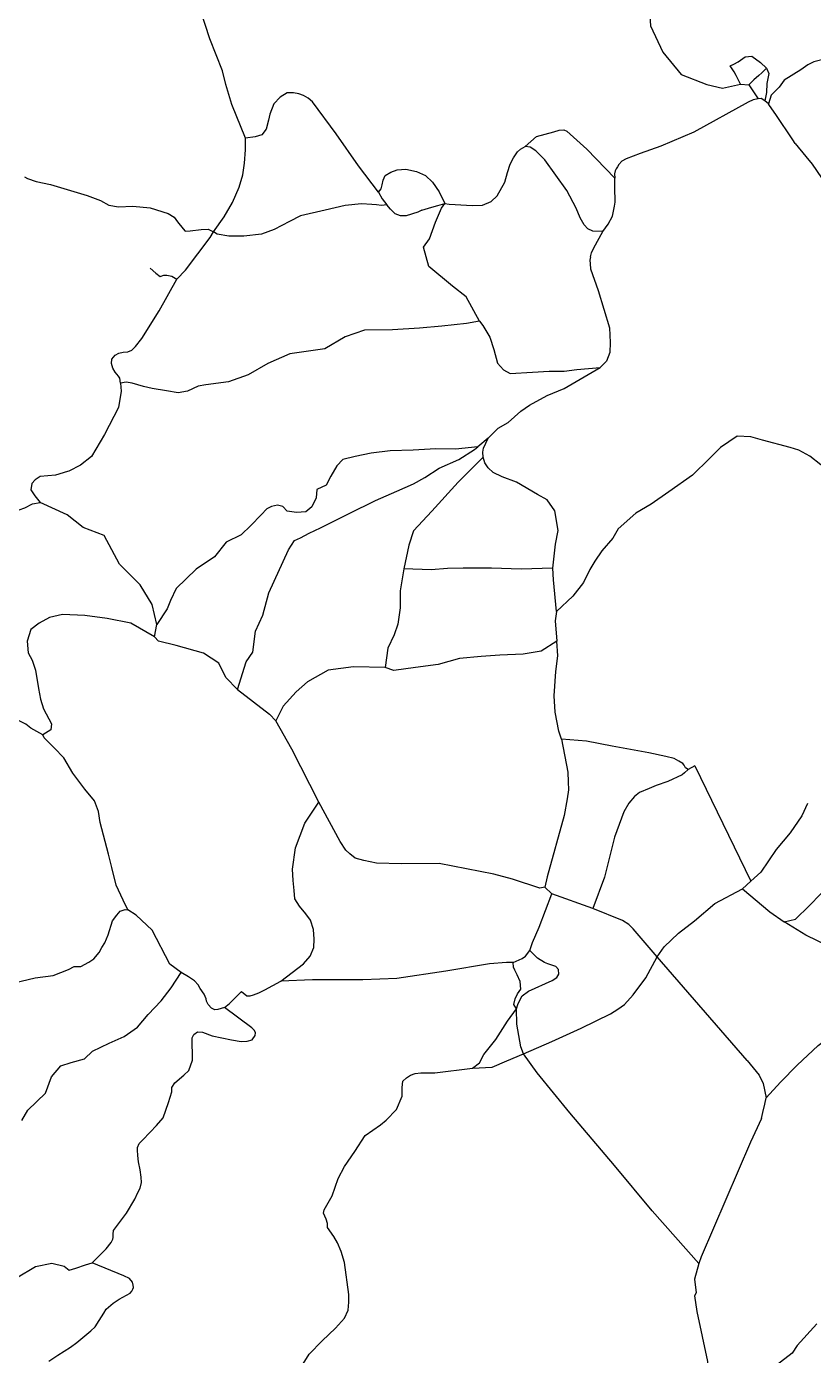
# Model space of a CAD drawing. Header units: inches. Extents: x 2740922 to 2751091, y 1249500 to 1259683.
# Drawn here: x 2742090 to 2743160, y 1254958 to 1256763 of the extents above; entities that cross this region are included whole.
import ezdxf

# ---------------------------------------------------------------- set-up
doc = ezdxf.new("R2010")
doc.units = ezdxf.units.IN
doc.header["$MEASUREMENT"] = 0

msp = doc.modelspace()

# ---------------------------------------------------------------- linework, layer by layer
for points in [[(2742922.5, 1257057), (2742909.7, 1257028.3), (2742909.4, 1256956.6), (2742916.5, 1256934.2), (2742920.8, 1256915.6), (2742921.3, 1256896.2), (2742919.8, 1256876.8), (2742913.5, 1256868.3), (2742913.7, 1256859.2), (2742934.7, 1256822.3), (2742938.7, 1256764.3), (2742955.1, 1256728.6), (2742980.4, 1256698.2), (2743015.1, 1256684.8), (2743036.6, 1256679.5), (2743061.1, 1256685.3)], [(2742361.1, 1256684.7), (2742356.8, 1256703.2), (2742339.7, 1256746.9), (2742326.5, 1256787.2), (2742322.1, 1256809.4), (2742317.7, 1256836.9), (2742317.6, 1256857.3), (2742319.7, 1256873.5), (2742322.6, 1256888.6), (2742326.1, 1256899.8), (2742338.7, 1256916.9)], [(2743243.2, 1256748.9), (2743239.3, 1256753.2), (2743221.6, 1256742.5), (2743205.5, 1256733.6), (2743192.7, 1256726.2), (2743178.1, 1256720), (2743160.4, 1256715.3), (2743152.2, 1256711.4), (2743142.7, 1256704.7), (2743120.4, 1256690.6), (2743113.3, 1256681.2), (2743102.7, 1256670.1), (2743098.8, 1256658.2)], [(2743061.1, 1256685.3), (2743054.9, 1256696.8), (2743052.2, 1256701.9), (2743046.9, 1256710.1), (2743052, 1256712.2), (2743057.7, 1256715.5), (2743067.3, 1256722.2), (2743076.3, 1256723.1), (2743088.1, 1256714.4), (2743096, 1256706.8)], [(2743096, 1256706.8), (2743089.8, 1256700.3), (2743085.9, 1256696.9), (2743078.9, 1256690.9), (2743072, 1256684.3)], [(2743096, 1256706.8), (2743099.4, 1256699.8), (2743096.5, 1256686.1), (2743096.2, 1256673.9), (2743094, 1256662.4)], [(2742388.2, 1256611.7), (2742369.5, 1256657.4), (2742361.1, 1256684.7)], [(2742444.5, 1256673.3), (2742435.3, 1256667.5), (2742426.4, 1256658.3), (2742421, 1256644.5), (2742419.2, 1256636), (2742416.1, 1256624.1), (2742410.2, 1256616.2), (2742401, 1256613.4), (2742388.2, 1256611.7)], [(2742569, 1256538.4), (2742541.7, 1256574), (2742511.1, 1256617.5), (2742479, 1256661.1), (2742473.1, 1256666.2), (2742467, 1256669.9), (2742460.4, 1256671.8), (2742453.1, 1256673.3), (2742444.5, 1256673.3)], [(2743061.1, 1256685.3), (2743072, 1256684.3)], [(2743072, 1256684.3), (2743084.7, 1256665.2)], [(2743084.7, 1256665.2), (2743078.2, 1256663.7), (2743071.1, 1256660.8), (2742997.5, 1256619.7), (2742952.7, 1256601), (2742924.5, 1256591), (2742905.4, 1256583.5), (2742899.8, 1256580.5), (2742895.7, 1256575.8), (2742893.5, 1256573), (2742891.8, 1256570.1), (2742890.6, 1256567.5), (2742889.6, 1256563.2), (2742890.2, 1256557.5)], [(2743094, 1256662.4), (2743088.8, 1256665.6), (2743084.7, 1256665.2)], [(2743098.8, 1256658.2), (2743094, 1256662.4)], [(2743135.2, 1256604.5), (2743132.2, 1256609.7), (2743109.1, 1256643.7), (2743100.1, 1256656.2), (2743098.8, 1256658.2)], [(2742768, 1256600.3), (2742783.4, 1256614.2), (2742807, 1256620.2), (2742814.5, 1256622.5), (2742820.6, 1256623.1), (2742824.9, 1256621.5), (2742852.1, 1256597), (2742890.2, 1256557.5)], [(2742344.4, 1256484.5), (2742359, 1256505.1), (2742370.6, 1256524.2), (2742379.6, 1256545), (2742384.2, 1256561.8), (2742386.8, 1256577.7), (2742388.1, 1256596.1), (2742388.2, 1256611.7)], [(2742658.8, 1256523.1), (2742664.8, 1256522.2), (2742673.1, 1256521.5), (2742696.1, 1256520.3), (2742710.4, 1256520.9), (2742722.1, 1256525.6), (2742730.3, 1256533.6), (2742740.4, 1256552.2), (2742744.3, 1256565.2), (2742747.6, 1256576.5), (2742752.3, 1256585.1), (2742757.8, 1256593.1), (2742761.7, 1256596.9), (2742768, 1256600.3)], [(2742873.6, 1256485.1), (2742860, 1256485.3), (2742853.4, 1256488.5), (2742848.2, 1256494.2), (2742843.1, 1256503.6), (2742837.7, 1256516.8), (2742824.6, 1256540.6), (2742795, 1256582.3), (2742782.8, 1256594.6), (2742775, 1256599.4), (2742768, 1256600.3)], [(2743135.2, 1256604.5), (2743149.6, 1256586.7), (2743158.2, 1256576.3), (2743171.2, 1256558.1)], [(2742569, 1256538.4), (2742572.6, 1256543.1), (2742573.7, 1256548.3), (2742575.2, 1256554.9), (2742578.1, 1256560.9), (2742585.6, 1256565.8), (2742594.2, 1256568.8), (2742605.9, 1256569.8), (2742620.5, 1256566.6), (2742632.9, 1256561), (2742642.4, 1256552), (2742651.5, 1256538.7), (2742658.8, 1256523.1)], [(2742087.6, 1256559.3), (2742091.7, 1256556.8), (2742103.3, 1256553.1), (2742123.1, 1256548.9), (2742172.7, 1256533.7), (2742190.8, 1256527.1), (2742202.4, 1256520.7), (2742215.6, 1256518.4), (2742234.9, 1256519.3), (2742258.3, 1256517), (2742282.9, 1256509.4), (2742291.1, 1256504.6), (2742295.8, 1256498.3), (2742303.2, 1256488.8), (2742306.1, 1256485.6), (2742312.8, 1256486), (2742327.6, 1256487.9), (2742337.1, 1256488), (2742344.4, 1256484.5)], [(2742889.7, 1256519.3), (2742890.3, 1256524.9), (2742889.9, 1256545), (2742890.2, 1256557.5)], [(2742569, 1256538.4), (2742573.8, 1256529.4), (2742580, 1256521.4)], [(2742580, 1256521.4), (2742572.7, 1256520.4), (2742566, 1256521), (2742559.7, 1256521.6), (2742545.5, 1256522.5), (2742523.6, 1256520.4), (2742496.2, 1256514.1), (2742462.9, 1256506.4), (2742447.8, 1256498.6), (2742426.8, 1256487.7), (2742409.8, 1256481.5), (2742385.9, 1256478.7), (2742365.6, 1256478.7), (2742349.4, 1256481.6), (2742344.4, 1256484.5)], [(2742627.9, 1256513.8), (2742622.3, 1256511.1), (2742606.6, 1256506.3), (2742598.7, 1256506.4), (2742591.7, 1256509.2), (2742585.3, 1256515.4), (2742580, 1256521.4)], [(2742627.9, 1256513.8), (2742641.2, 1256518.2), (2742649.3, 1256520.5), (2742658.8, 1256523.1)], [(2742705.9, 1256363.3), (2742687.8, 1256396.3), (2742669.3, 1256410.7), (2742637.3, 1256437.3), (2742630.2, 1256463.5), (2742638.1, 1256475.2), (2742646.5, 1256497.8), (2742654.4, 1256516.7), (2742658.8, 1256523.1)], [(2742873.6, 1256485.1), (2742880.8, 1256495), (2742886.7, 1256506), (2742889.7, 1256519.3)], [(2742294.8, 1256420.1), (2742306.3, 1256432.6), (2742340.2, 1256476.9), (2742344.4, 1256484.5)], [(2742856.9, 1256450.4), (2742858.2, 1256455.9), (2742861.4, 1256462.8), (2742873.6, 1256485.1)], [(2742258.4, 1256435.4), (2742266.3, 1256428.2), (2742271.9, 1256423.7), (2742276.9, 1256425.6), (2742280.9, 1256425.9), (2742287.7, 1256424.4), (2742294.8, 1256420.1)], [(2742856.9, 1256450.4), (2742856.1, 1256445.9), (2742856.7, 1256441.2), (2742856.9, 1256434.1), (2742867.2, 1256404.8), (2742882.7, 1256354.2), (2742883.6, 1256334.4), (2742883.4, 1256320.5), (2742878.8, 1256308.9), (2742870, 1256300.1)], [(2742218.1, 1256279.2), (2742217.4, 1256285.7), (2742215.2, 1256288.7), (2742210.8, 1256294), (2742207.8, 1256299.4), (2742206, 1256305.6), (2742206.5, 1256311.6), (2742210.8, 1256317.2), (2742215.9, 1256319.6), (2742221.7, 1256321.1), (2742228, 1256321.5), (2742233.4, 1256323.8), (2742238.7, 1256328.8), (2742247, 1256339.7), (2742270.6, 1256377.4), (2742294.8, 1256420.1)], [(2742705.9, 1256363.3), (2742688.6, 1256360.2), (2742655.1, 1256356.3), (2742624.7, 1256353.5), (2742587.8, 1256351.3), (2742549.6, 1256351), (2742523.3, 1256342), (2742495.8, 1256325.8), (2742448.1, 1256318.9), (2742418.6, 1256305.9), (2742391.7, 1256290.5), (2742364.9, 1256280.6), (2742334.3, 1256276.8), (2742323.7, 1256274.9), (2742309.4, 1256268.1), (2742296.4, 1256266), (2742280.7, 1256268.6), (2742261.3, 1256271.9), (2742249.5, 1256274.7), (2742234, 1256279), (2742225.9, 1256280.2), (2742218.1, 1256279.2)], [(2742705.9, 1256363.3), (2742710.7, 1256357.5), (2742720.2, 1256341.6), (2742725.8, 1256324.9), (2742730.8, 1256306.3)], [(2742717.7, 1256204.5), (2742731.7, 1256217.7), (2742745.1, 1256225.8), (2742762.3, 1256240.8), (2742774.1, 1256248.9), (2742797.9, 1256262.4), (2742821.3, 1256271.7), (2742870, 1256300.1)], [(2742730.8, 1256306.3), (2742738.7, 1256297), (2742747.6, 1256292.2), (2742778, 1256293.8), (2742801, 1256295.1), (2742821.4, 1256295.4), (2742838.4, 1256297.6), (2742870, 1256300.1)], [(2742218.1, 1256279.2), (2742218.9, 1256268.2), (2742215.6, 1256246), (2742196.4, 1256209.4), (2742178.9, 1256179.5), (2742163.7, 1256167.5), (2742147.9, 1256159.7), (2742145.9, 1256159)], [(2742717.7, 1256204.5), (2742703.7, 1256192.5)], [(2742711.3, 1256178.5), (2742710.6, 1256185.4), (2742711.7, 1256190.9), (2742717.7, 1256204.5)], [(2743128.2, 1256191.7), (2743090.7, 1256201.4), (2743074.9, 1256206.3), (2743056.2, 1256206.8), (2743033.6, 1256191.8), (2743018.8, 1256176.9), (2742995.6, 1256154.2), (2742963.3, 1256131.4), (2742939.3, 1256114.8), (2742918.8, 1256102.4), (2742894.5, 1256081.1), (2742887.4, 1256068.5), (2742872.6, 1256051.2), (2742863, 1256037.2), (2742856.2, 1256026), (2742847.3, 1256008.2), (2742832.9, 1255989.9), (2742810.8, 1255968.9)], [(2742703.7, 1256192.5), (2742673.4, 1256189.3), (2742646.8, 1256189.9), (2742615.8, 1256187.9), (2742584.7, 1256187.1), (2742558.9, 1256183.9), (2742537, 1256179.5), (2742520.2, 1256175.2), (2742512, 1256166.7), (2742503.9, 1256152.9), (2742497.8, 1256140.5), (2742485, 1256134.4), (2742483.9, 1256123.4), (2742478.4, 1256111), (2742470.1, 1256104.3), (2742457.2, 1256103.3), (2742444.9, 1256105), (2742438.9, 1256111.3), (2742431.7, 1256113.1), (2742423.3, 1256111.6), (2742416.9, 1256108.2), (2742409.4, 1256100.3), (2742395.5, 1256085.7), (2742382.2, 1256073.1), (2742361.7, 1256063), (2742346, 1256043.2), (2742321.1, 1256026.5), (2742293.9, 1256000), (2742285.9, 1255983.7), (2742281.6, 1255972.6), (2742267.7, 1255951.3)], [(2742377.3, 1255863.1), (2742389, 1255900.5), (2742398.1, 1255913.7), (2742401.6, 1255942.1), (2742411.4, 1255963.7), (2742419.8, 1255994.2), (2742446.7, 1256052.5), (2742454.7, 1256065.1), (2742462.7, 1256068.9), (2742474.5, 1256075.1), (2742490.2, 1256082.6), (2742528.9, 1256102.2), (2742564.6, 1256119.7), (2742593.6, 1256132.2), (2742616.3, 1256142.5), (2742632, 1256150.9), (2742651.3, 1256163.5), (2742678, 1256175.5), (2742699.4, 1256188.9), (2742703.7, 1256192.5)], [(2743239.7, 1256122.4), (2743231.6, 1256133.7), (2743214.5, 1256144.2), (2743193.6, 1256151.7), (2743182.6, 1256160.7), (2743170.3, 1256168.2), (2743155.2, 1256179.8), (2743140, 1256188), (2743128.2, 1256191.7)], [(2742711.3, 1256178.5), (2742677, 1256144.4), (2742641.5, 1256105), (2742616.2, 1256078.6), (2742610.2, 1256059), (2742603.3, 1256026.9)], [(2742809.4, 1256060.5), (2742813, 1256079.1), (2742808.3, 1256105.6), (2742798.2, 1256120.7), (2742785.1, 1256127.7), (2742756.3, 1256144.7), (2742736.8, 1256152), (2742724.6, 1256157.7), (2742717.8, 1256164), (2742713.3, 1256171), (2742711.3, 1256178.5)], [(2742145.9, 1256159), (2742129.6, 1256153.9), (2742109, 1256152.2), (2742102.3, 1256147.5), (2742097.8, 1256142.6), (2742096.4, 1256134), (2742101.9, 1256125.8), (2742108.9, 1256117.1)], [(2741917.4, 1255843.3), (2741924, 1255860.4), (2741934.3, 1255884.7), (2741947.9, 1255899.7), (2741959.3, 1255912.8), (2741969.9, 1255933.9), (2741971.1, 1255949.3), (2741971.6, 1255961.9), (2741979.6, 1255978.5), (2741991, 1255992.8), (2742018.4, 1256010.8), (2742029.7, 1256035), (2742040.7, 1256070.9), (2742048.7, 1256088.3), (2742065.1, 1256101.4), (2742088, 1256109.8), (2742098.6, 1256115.1), (2742108.9, 1256117.1)], [(2742267.7, 1255951.3), (2742261.1, 1255978.4), (2742244.7, 1256005.2), (2742216.8, 1256033), (2742195.8, 1256071.9), (2742167.2, 1256083), (2742145.5, 1256100.1), (2742108.9, 1256117.1)], [(2742805.6, 1256027.8), (2742809.4, 1256060.5)], [(2742603.3, 1256026.9), (2742598.5, 1255996.9), (2742598.5, 1255973.9), (2742594.9, 1255951.9), (2742590.1, 1255937.4), (2742581.3, 1255919), (2742577.9, 1255892.7)], [(2742805.6, 1256027.8), (2742762.7, 1256026.4), (2742722.2, 1256027.7), (2742683.8, 1256027.6), (2742662.7, 1256027.1), (2742640.4, 1256025.6), (2742603.3, 1256026.9)], [(2742810.8, 1255968.9), (2742806.7, 1256012.1), (2742805.6, 1256027.8)], [(2742264.5, 1255934.5), (2742232.1, 1255953.1), (2742200.2, 1255959.4), (2742169.5, 1255963.4), (2742139.5, 1255965), (2742121.6, 1255960.6), (2742107.6, 1255953.1), (2742096.1, 1255944.5), (2742091.1, 1255928.4), (2742092.6, 1255912.9), (2742098.1, 1255902.8), (2742102.5, 1255889.2), (2742106.7, 1255864.5), (2742109.3, 1255849.6), (2742113.7, 1255836.8), (2742124.2, 1255816.1), (2742123.3, 1255808.1), (2742112.7, 1255801.5)], [(2742810.8, 1255968.9), (2742808.9, 1255956), (2742811.1, 1255928.4)], [(2742264.5, 1255934.5), (2742267.7, 1255951.3)], [(2742377.3, 1255863.1), (2742361.4, 1255879.2), (2742351.8, 1255898.7), (2742331.1, 1255912.1), (2742293.8, 1255922.5), (2742269.7, 1255928.4), (2742264.5, 1255934.5)], [(2742811.1, 1255928.4), (2742790, 1255915), (2742765.5, 1255911.1), (2742733.8, 1255909.7), (2742708.6, 1255907.8), (2742678.9, 1255905.2), (2742649.8, 1255896.9), (2742618.9, 1255892.8), (2742589.8, 1255888.8), (2742577.9, 1255892.7)], [(2742817.5, 1255795.5), (2742814, 1255806.2), (2742809, 1255832), (2742807.4, 1255854.3), (2742809.8, 1255887.2), (2742812.6, 1255908.8), (2742811.1, 1255928.4)], [(2742577.9, 1255892.7), (2742534.9, 1255893.8), (2742500.4, 1255889.1), (2742472.3, 1255873.5), (2742457.1, 1255859.6), (2742439.4, 1255840.1), (2742429.1, 1255820.2)], [(2742112.7, 1255801.5), (2742096.4, 1255810.5), (2742089.4, 1255815.8), (2742066.1, 1255827.7), (2742039.8, 1255839.5), (2742003.8, 1255863.3), (2741981.7, 1255869.7), (2741965.2, 1255866), (2741934, 1255852.1), (2741917.4, 1255843.3)], [(2742377.3, 1255863.1), (2742420.5, 1255829.6), (2742429.1, 1255820.2)], [(2742487.9, 1255710.1), (2742451.2, 1255782.1), (2742429.1, 1255820.2)], [(2742228.2, 1255563.9), (2742221.7, 1255577), (2742212.3, 1255597.3), (2742206.5, 1255621.4), (2742201.6, 1255639.1), (2742190.4, 1255682.4), (2742188.4, 1255697.1), (2742182.8, 1255711.5), (2742169.5, 1255727.7), (2742153.2, 1255749.5), (2742140.9, 1255770.2), (2742128.1, 1255783.6), (2742114.6, 1255797.4), (2742112.7, 1255801.5)], [(2742817.5, 1255795.5), (2742826.2, 1255750.5), (2742826.8, 1255737.4), (2742827.1, 1255726.7), (2742825.5, 1255714.4), (2742821, 1255692), (2742798, 1255608.4), (2742795.1, 1255594.4)], [(2742989.9, 1255754.1), (2742985.9, 1255756.5), (2742984.2, 1255760.1), (2742982.3, 1255762.4), (2742976.9, 1255765.8), (2742970.5, 1255769.2), (2742959.2, 1255772), (2742936.5, 1255777.1), (2742886.3, 1255786), (2742851.4, 1255792.8), (2742817.5, 1255795.5)], [(2742989.9, 1255754.1), (2742984.7, 1255749.8), (2742981.7, 1255747.2), (2742962, 1255737.8), (2742946.4, 1255732.6), (2742936.6, 1255728.4), (2742923.8, 1255723.1), (2742916.7, 1255717.6), (2742909.2, 1255708.4), (2742902.4, 1255697), (2742889.5, 1255662.3), (2742875.8, 1255608.2), (2742860.2, 1255565.3)], [(2742998.9, 1255759.2), (2742989.9, 1255754.1)], [(2742998.9, 1255759.2), (2743075, 1255602.6)], [(2742436, 1255466.8), (2742467.1, 1255490.3), (2742476.1, 1255500.9), (2742480.9, 1255512.3), (2742481.3, 1255523.9), (2742480.3, 1255536.8), (2742476.5, 1255549.6), (2742470.2, 1255558.3), (2742461.5, 1255568.6), (2742455, 1255578.5), (2742454.3, 1255590.1), (2742453, 1255603.7), (2742452, 1255618.9), (2742456, 1255648.1), (2742468.6, 1255681.5), (2742487.9, 1255710.1)], [(2742795.1, 1255594.4), (2742788.1, 1255592.9), (2742750.8, 1255605.4), (2742725.4, 1255612.2), (2742651.2, 1255626.4), (2742599.9, 1255626.1), (2742566.3, 1255626.9), (2742549, 1255630.5), (2742537.3, 1255633.7), (2742529.7, 1255639.6), (2742524.6, 1255644.9), (2742516.7, 1255656.7), (2742487.9, 1255710.1)], [(2743152.1, 1255708.1), (2743144.2, 1255691.5), (2743128.4, 1255668.1), (2743109.5, 1255645.7), (2743088.3, 1255614.9), (2743075, 1255602.6)], [(2743120.3, 1255547.3), (2743135.8, 1255551), (2743154.3, 1255569.2), (2743185.9, 1255601.8), (2743211.9, 1255615.9), (2743234.4, 1255624.2), (2743259.7, 1255625.3), (2743286.4, 1255617.7), (2743306.8, 1255605.2), (2743333.2, 1255580.6), (2743351.2, 1255545.9), (2743364.2, 1255515.7), (2743367.4, 1255508.6)], [(2742774.6, 1255508.4), (2742778.3, 1255519.2), (2742787, 1255540.2), (2742804.5, 1255585.3)], [(2742804.5, 1255585.3), (2742795.1, 1255594.4)], [(2742860.2, 1255565.3), (2742804.5, 1255585.3)], [(2742947.5, 1255499.9), (2742957, 1255513.5), (2742976.7, 1255531.9), (2742998.2, 1255548.8), (2743025.8, 1255572.2), (2743063.8, 1255592.1)], [(2743075, 1255602.6), (2743063.8, 1255592.1)], [(2743063.8, 1255592.1), (2743100.6, 1255560.9), (2743120.3, 1255547.3)], [(2742046.4, 1255458.1), (2742102.1, 1255471.2), (2742126.4, 1255474.6), (2742147.5, 1255482.6), (2742155.1, 1255486.7), (2742164.2, 1255486.9), (2742175.1, 1255492.8), (2742181.8, 1255497.1), (2742189.2, 1255505.6), (2742192.7, 1255512.7), (2742196.8, 1255519), (2742201.4, 1255529.8), (2742207.4, 1255548.6), (2742213.1, 1255556.5), (2742217.9, 1255561.9), (2742224.4, 1255564.1), (2742228.2, 1255563.9)], [(2742300.8, 1255478.5), (2742285.1, 1255490.1), (2742261.1, 1255536.2), (2742239.4, 1255556.3), (2742228.2, 1255563.9)], [(2742947.5, 1255499.9), (2742914.8, 1255538.1), (2742909, 1255543.9), (2742900.4, 1255549.1), (2742860.2, 1255565.3)], [(2743299.8, 1255471.4), (2743291.1, 1255477.9), (2743258.7, 1255490.1), (2743221.8, 1255497.1), (2743196.5, 1255506.6), (2743149.5, 1255529.1), (2743120.3, 1255547.3)], [(2742751.8, 1255492.2), (2742764.3, 1255497.5), (2742768.6, 1255500.9), (2742774.6, 1255508.4)], [(2742756.3, 1255429.1), (2742758, 1255435.2), (2742761.3, 1255441.8), (2742764.2, 1255447), (2742772.5, 1255453.2), (2742804.8, 1255467.9), (2742811.1, 1255471.8), (2742813.9, 1255476.4), (2742813.6, 1255482.5), (2742809.9, 1255486.6), (2742799.2, 1255490.3), (2742794.3, 1255492), (2742785.1, 1255498.1), (2742774.6, 1255508.4)], [(2742766, 1255368.1), (2742804.3, 1255385), (2742844.2, 1255402.9), (2742884.3, 1255422.5), (2742894.3, 1255428.6), (2742903.1, 1255435.3), (2742915, 1255448.2), (2742932.4, 1255471.5), (2742947.5, 1255499.9)], [(2743070.1, 1255359.2), (2742947.5, 1255499.9)], [(2742084.2, 1255277.6), (2742092, 1255291.5), (2742116.4, 1255314.7), (2742124.3, 1255336.8), (2742136.9, 1255352), (2742151, 1255356.2), (2742169.1, 1255361.2), (2742180, 1255371.5), (2742202.9, 1255382.8), (2742223.3, 1255391.7), (2742241.2, 1255404.2), (2742255.7, 1255421.4), (2742273.4, 1255439.9), (2742287.2, 1255457.6), (2742300.8, 1255478.5)], [(2742359.3, 1255431.1), (2742350.3, 1255428.1), (2742346.3, 1255427.9), (2742342, 1255429.9), (2742337.1, 1255435.2), (2742334.9, 1255439.7), (2742334.8, 1255443), (2742331.8, 1255449.3), (2742326.2, 1255456.8), (2742323.7, 1255462), (2742318.8, 1255467.3), (2742310.6, 1255472.7), (2742300.8, 1255478.5)], [(2742751.8, 1255492.2), (2742742.9, 1255492.3), (2742719.5, 1255490.5), (2742660.4, 1255480.3), (2742593.9, 1255470.4), (2742547.7, 1255468.7), (2742479.1, 1255468.5), (2742436, 1255466.8)], [(2742756.3, 1255429.1), (2742753, 1255435.2), (2742754.7, 1255443), (2742757.7, 1255449.7), (2742762.2, 1255456.1), (2742761.4, 1255466.5), (2742757.5, 1255475.3), (2742754.3, 1255481.8), (2742752.4, 1255485.6), (2742751.8, 1255492.2)], [(2742382.4, 1255452.8), (2742389.8, 1255447.1), (2742394.3, 1255446.7), (2742398.9, 1255448.3), (2742406.3, 1255450.8), (2742414.4, 1255455.1), (2742436, 1255466.8)], [(2743095.8, 1255308.4), (2743115.3, 1255329.5), (2743137.8, 1255352.8), (2743166.3, 1255379.3), (2743187.2, 1255394.9), (2743204.3, 1255402.2), (2743226.8, 1255409.1), (2743244.7, 1255418.1), (2743260.7, 1255428.6), (2743286.7, 1255453), (2743297.1, 1255466.9), (2743299.8, 1255471.4)], [(2742359.3, 1255431.1), (2742366.5, 1255436.5), (2742371.6, 1255441.7), (2742375.6, 1255445.9), (2742382.4, 1255452.8)], [(2742179.4, 1255084.3), (2742198.6, 1255103.4), (2742205.5, 1255111.7), (2742207.6, 1255116.2), (2742208, 1255118.7), (2742208, 1255123.1), (2742208.6, 1255128), (2742226.4, 1255151.5), (2742237.6, 1255170.7), (2742241.9, 1255179.7), (2742244.9, 1255185.5), (2742246.5, 1255193.3), (2742246.1, 1255200.6), (2742245, 1255210.7), (2742242.7, 1255221.3), (2742241.5, 1255230.2), (2742241.2, 1255237.1), (2742241.2, 1255240.8), (2742243.6, 1255246.2), (2742248, 1255250.9), (2742258.3, 1255261.7), (2742266.9, 1255270.6), (2742276, 1255281.3), (2742283.2, 1255302.2), (2742287.7, 1255316.6), (2742287.8, 1255322.3), (2742291.8, 1255328.6), (2742304.4, 1255339), (2742311.2, 1255345.6), (2742315.8, 1255359.4), (2742315.6, 1255389.8), (2742318, 1255394.3), (2742322.6, 1255398), (2742329.5, 1255397.7), (2742342.8, 1255392.6), (2742368.8, 1255387.2), (2742382.3, 1255385), (2742390.5, 1255385.2), (2742397.3, 1255387.3), (2742401.1, 1255392.8), (2742401.6, 1255396.4), (2742400.2, 1255399.6), (2742396.5, 1255403.3), (2742359.3, 1255431.1)], [(2742696.5, 1255348.5), (2742706, 1255355.9), (2742712.1, 1255367.1), (2742728.4, 1255387.5), (2742744.2, 1255412.4), (2742756.3, 1255429.1)], [(2742766, 1255368.1), (2742762.5, 1255377.7), (2742756.9, 1255408.6), (2742756.3, 1255429.1)], [(2742696.5, 1255348.5), (2742723.5, 1255349.9), (2742743.4, 1255358.5), (2742766, 1255368.1)], [(2743004.1, 1255083.2), (2742940.6, 1255154.9), (2742889.4, 1255216.6), (2742828.8, 1255288.1), (2742784.5, 1255342.4), (2742766, 1255368.1)], [(2743070.1, 1255359.2), (2743086.3, 1255339), (2743091.6, 1255327.8), (2743095.8, 1255308.4)], [(2742466.5, 1254947), (2742474.4, 1254960.4), (2742492.1, 1254978.2), (2742510.4, 1254995.4), (2742522.5, 1255009.3), (2742527.4, 1255020), (2742528.4, 1255030.8), (2742528.4, 1255041.2), (2742522.6, 1255084.9), (2742518.3, 1255099.4), (2742513.2, 1255111.5), (2742508, 1255120), (2742499.5, 1255132.1), (2742499.5, 1255137.7), (2742497.9, 1255143.7), (2742495.9, 1255147.5), (2742493.9, 1255151.9), (2742494.9, 1255156), (2742505.9, 1255175.4), (2742513.8, 1255198.6), (2742522.5, 1255215), (2742536.7, 1255235.3), (2742550.8, 1255257.1), (2742571.4, 1255271.8), (2742579.1, 1255278.1), (2742593.5, 1255292.4), (2742601, 1255310.5), (2742600.9, 1255322.5), (2742602.1, 1255330.9), (2742606.9, 1255335.7), (2742612.5, 1255338.9), (2742618.8, 1255341.2), (2742626.4, 1255342.4), (2742645.4, 1255342.4), (2742696.5, 1255348.5)], [(2743089.5, 1255280.4), (2743091.2, 1255288.4), (2743094.1, 1255299.9), (2743095.8, 1255308.4)], [(2743089.5, 1255280.4), (2743074.3, 1255248)], [(2743074.3, 1255248), (2743007.3, 1255092.3), (2743004.1, 1255083.2)], [(2742064, 1255054.9), (2742077, 1255063.9), (2742102.7, 1255079.3), (2742124.6, 1255083.9), (2742141.7, 1255079.7), (2742148.2, 1255074.3)], [(2742148.2, 1255074.3), (2742157.6, 1255076.8), (2742170.6, 1255081.5), (2742179.4, 1255084.3)], [(2742208.1, 1255029.6), (2742216.1, 1255034.9), (2742231.5, 1255042.9), (2742233.5, 1255045.9), (2742234.8, 1255048.3), (2742235.8, 1255050.9), (2742235.3, 1255054), (2742234.6, 1255058.1), (2742230.2, 1255063), (2742222.8, 1255066.6), (2742179.4, 1255084.3)], [(2743004.1, 1255083.2), (2742998.3, 1255062.1), (2743000.6, 1255043.3)], [(2742120.8, 1254950.9), (2742132.9, 1254958.8), (2742150.2, 1254969.9), (2742158.6, 1254975.9), (2742178, 1254991.8), (2742183.8, 1254997.2), (2742189.3, 1255005.7), (2742195.5, 1255015.9), (2742198.8, 1255021.1), (2742208.1, 1255029.6)], [(2743000.6, 1255043.3), (2742998.5, 1255039.4), (2743001.6, 1255018.1), (2743016, 1254950.2), (2743015.8, 1254934.3), (2743013.6, 1254921.1), (2743005.4, 1254910.3), (2743002.1, 1254905)], [(2743164.6, 1255001.3), (2743137.9, 1254971.8), (2743131, 1254961.6), (2743091.7, 1254931.2)]]:
    msp.add_lwpolyline(points)

doc.saveas('drawing.dxf')
